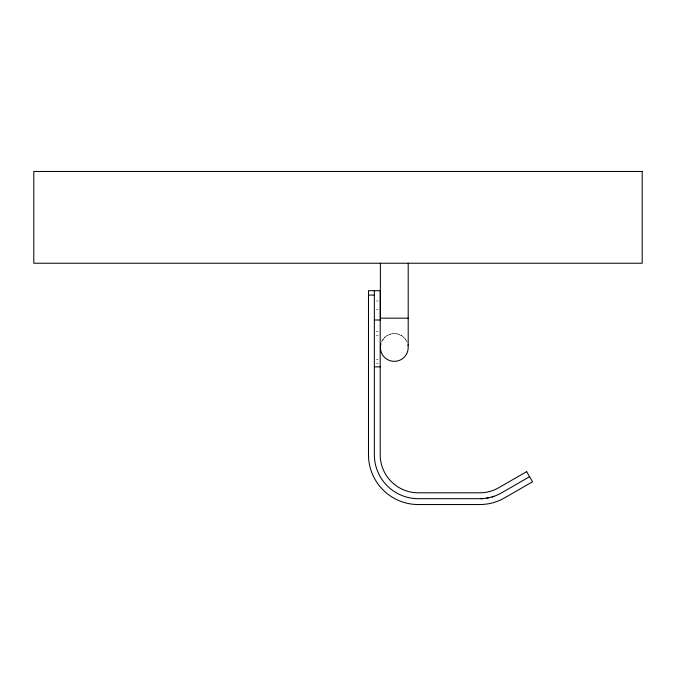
<?xml version="1.0" encoding="UTF-8"?>
<svg xmlns="http://www.w3.org/2000/svg" width="676" height="676" viewBox="0 0 676 676"><rect width="100%" height="100%" fill="white"/><g stroke="black" fill="none" stroke-linecap="round" stroke-linejoin="round"><path stroke-width="0.51" stroke-dasharray="3.38 2.54" d="M376.304 300.955L378.256 300.955M376.304 309.735L378.256 309.735M376.304 331.705L378.256 331.705M376.304 335.372L378.256 335.372M376.304 359.539L378.256 359.539M376.304 363.198L378.256 363.198M384.45 337.611L381.357 342.335A13.917 13.917 0 0 1 407.231 342.335C403.682 333.378 391.26 330.758 384.45 337.611"/><path stroke-width="1.01" d="M529.57 476.707L501.71 492.787A43.94 43.94 0 0 1 479.74 498.677L418.283 498.677A43.94 43.94 0 0 1 374.352 454.737L374.352 290.697M492.508 496.775L493.886 496.336L492.035 496.894M486.881 498.094L488.3 497.832M481.168 498.651L482.596 498.584L480.695 498.643M368.488 295.091L374.352 295.091M408.203 318.159L380.377 318.159L380.377 263.234M374.352 319.993L380.208 319.993M374.352 366.857L380.208 366.857M408.203 263.234L408.203 345.394M407.974 344.921A13.917 13.917 0 0 1 393.626 361.347A13.917 13.917 0 0 1 380.918 343.628M526.638 471.628L498.787 487.717A38.084 38.084 0 0 1 479.74 492.812L418.283 492.812A38.084 38.084 0 0 1 380.208 454.737L380.208 290.697L368.488 290.697L368.488 454.737A49.796 49.796 0 0 0 418.283 504.533L479.74 504.533A49.796 49.796 0 0 0 504.642 497.857L532.502 481.777L526.638 471.628M642.2 171.467L33.8 171.467L33.8 263.234L642.2 263.234L642.2 171.467"/></g></svg>
